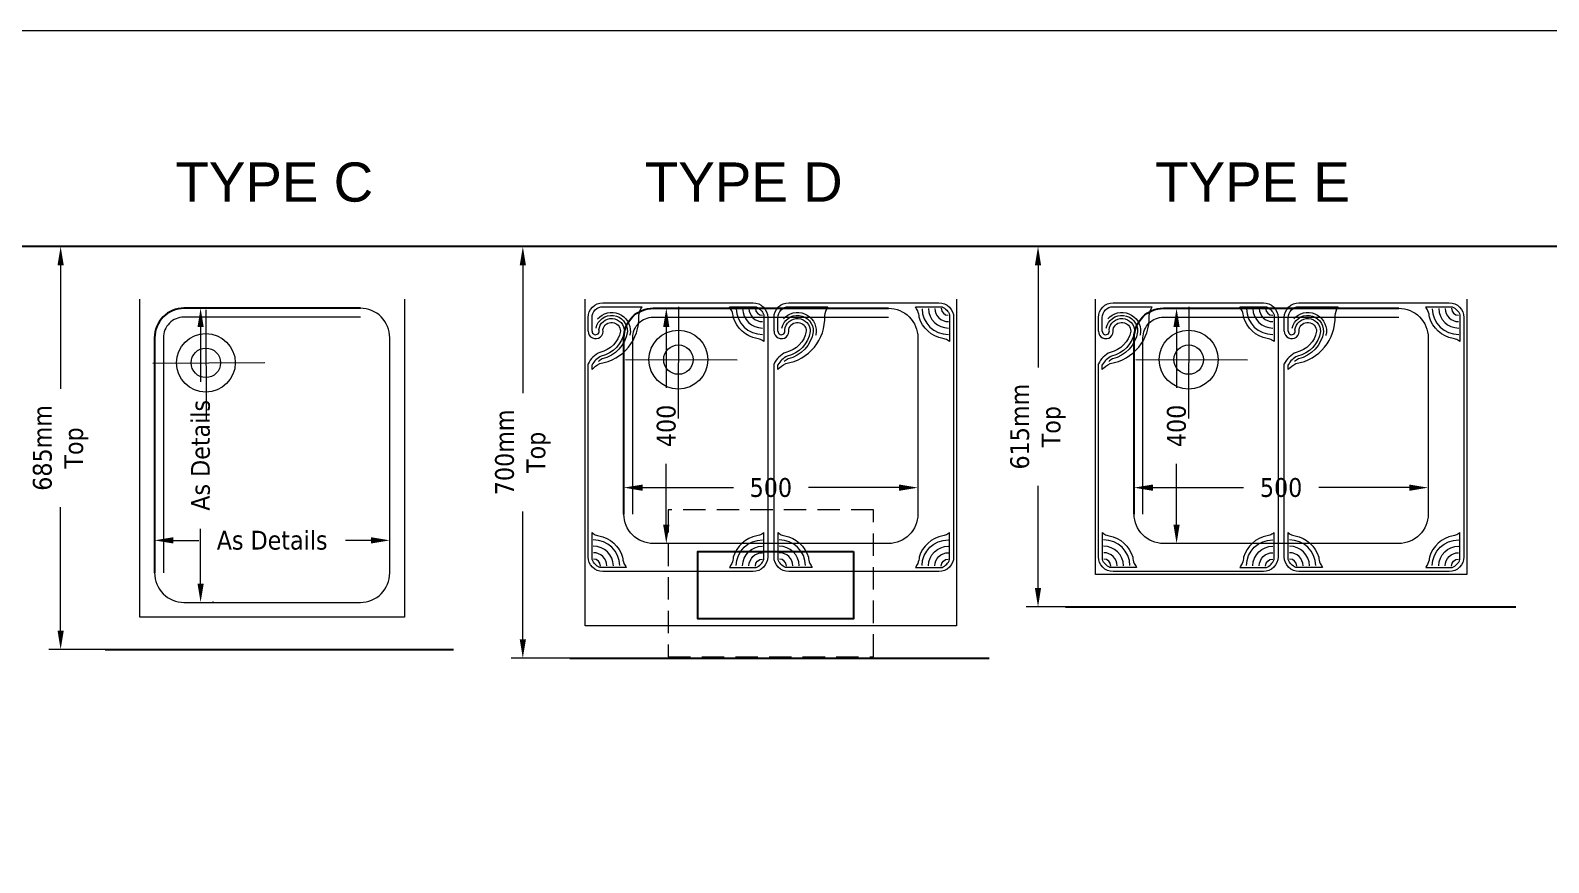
# Model space of a CAD drawing. Header units: millimetres. Extents: x 46649 to 61237, y -33954 to -18530.
# Drawn here: x 49710 to 52292, y -19946 to -18530 of the extents above; entities that cross this region are included whole.
import ezdxf

# ---------------------------------------------------------------- set-up
doc = ezdxf.new("R2010")
doc.units = ezdxf.units.MM
doc.linetypes.add('DASHED', pattern=[19.05, 12.7, -6.35])
for name, color, linetype, lineweight in [('border', 7, 'Continuous', 0), ('e-5', 3, 'Continuous', 40), ('ed-1', 6, 'Continuous', 5), ('ed-3', 140, 'Continuous', 9), ('eo-1', 7, 'Continuous', 9), ('eo-3', 2, 'Continuous', 25), ('t-3', 2, 'Continuous', 25), ('t1-e', 1, 'Continuous', 5)]:
    doc.layers.add(name, color=color, linetype=linetype, lineweight=lineweight)
doc.styles.add('ARIAL', font='')
doc.styles.add('TAHOMA', font='', dxfattribs={"height": 32})
doc.styles.get('ARIAL').set_extended_font_data('Arial')
doc.styles.get('TAHOMA').set_extended_font_data('Tahoma')
doc.dimstyles.new('1-20', dxfattribs={"dimtxt": 32, "dimasz": 32, "dimexe": 20, "dimexo": 50, "dimgap": 30, "dimtad": 0, "dimtoh": 1, "dimdec": 5, "dimrnd": 5, "dimzin": 12, "dimdsep": 46, "dimtxsty": 'TAHOMA', "dimcen": -40, "dimclrd": 1, "dimclre": 6, "dimclrt": 2, "dimadec": 0, "dimazin": 0, "dimtfac": 1, "dimtdec": 5, "dimtmove": 0, "dimatfit": 0, "dimldrblk": 'DOT', "dimfxl": 1, "dimtolj": 1, "dimtzin": 12, "dimlwd": -1, "dimlwe": -1, "dimarcsym": 0})

# ---------------------------------------------------------------- blocks, each defined once
blk = doc.blocks.new('*D305')
at = {"layer": 'defpoints', "color": 0}
for p in [(50321.6, -19397.6), (49921.6, -19450.9), (50321.6, -19450.9)]:
    blk.add_point(p, dxfattribs=at)
at = {"layer": 't1-e', "color": 6}
for p, q in [((49921.6, -19400.9), (49921.6, -19377.6)), ((50321.6, -19400.9), (50321.6, -19377.6))]:
    blk.add_line(p, q, dxfattribs=at)
at = {"layer": 't1-e', "color": 1}
for p, q in [((49953.6, -19397.6), (49996.9, -19397.6)), ((50289.6, -19397.6), (50246.4, -19397.6))]:
    blk.add_line(p, q, dxfattribs=at)
for points in [[(49953.6, -19392.3), (49953.6, -19403), (49921.6, -19397.6)], [(50289.6, -19403), (50289.6, -19392.3), (50321.6, -19397.6)]]:
    blk.add_solid(points, dxfattribs=at)
at = {"layer": 't1-e', "color": 2, "insert": (50121.6, -19397.6), "char_height": 32, "attachment_point": 5, "style": 'TAHOMA'}
blk.add_mtext('\\A1;As Details', dxfattribs=at)
blk = doc.blocks.new('_Dot')
at = {"layer": 'e-5', "lineweight": -2}
blk.add_line((-0.5, 0), (-1, 0), dxfattribs=at)
at = {"layer": 'e-5', "const_width": 0.5}
blk.add_lwpolyline([(-0.25, 0, 1), (0.25, 0, 1)], format="xyb", close=True, dxfattribs=at)
blk = doc.blocks.new('*D306')
at = {"layer": 'defpoints', "color": 0}
for p in [(49971.6, -19003), (49999.9, -19003), (49971.6, -19503)]:
    blk.add_point(p, dxfattribs=at)
at = {"layer": 't1-e', "color": 6}
for p, q in [((50021.6, -19003), (50019.9, -19003)), ((50021.6, -19503), (50019.9, -19503))]:
    blk.add_line(p, q, dxfattribs=at)
at = {"layer": 't1-e', "color": 1}
for p, q in [((49999.9, -19035), (49999.9, -19128.3)), ((49999.9, -19471), (49999.9, -19377.8))]:
    blk.add_line(p, q, dxfattribs=at)
for points in [[(50005.3, -19035), (49994.6, -19035), (49999.9, -19003)], [(49994.6, -19471), (50005.3, -19471), (49999.9, -19503)]]:
    blk.add_solid(points, dxfattribs=at)
at = {"layer": 't1-e', "color": 2, "insert": (49999.9, -19253), "char_height": 32, "attachment_point": 5, "rotation": 90, "style": 'TAHOMA'}
blk.add_mtext('\\A1;As Details', dxfattribs=at)
blk = doc.blocks.new('*D307')
at = {"layer": 'defpoints', "color": 0}
for p in [(50052.6, -18898), (49761.9, -19583), (50052.6, -19583)]:
    blk.add_point(p, dxfattribs=at)
at = {"layer": 't1-e', "color": 6}
for p, q in [((50002.6, -18898), (49741.9, -18898)), ((50002.6, -19583), (49741.9, -19583))]:
    blk.add_line(p, q, dxfattribs=at)
at = {"layer": 't1-e', "color": 1}
for p, q in [((49761.9, -18930), (49761.9, -19139.8)), ((49761.9, -19551), (49761.9, -19341.2))]:
    blk.add_line(p, q, dxfattribs=at)
for points in [[(49767.3, -18930), (49756.6, -18930), (49761.9, -18898)], [(49756.6, -19551), (49767.3, -19551), (49761.9, -19583)]]:
    blk.add_solid(points, dxfattribs=at)
at = {"layer": 't1-e', "color": 2, "insert": (49761.9, -19240.5), "char_height": 32, "attachment_point": 5, "rotation": 90, "style": 'TAHOMA'}
blk.add_mtext('\\A1;685mm\\PTop', dxfattribs=at)
blk = doc.blocks.new('Saf T Grip Cutting board 305mm x 457mm')
at = {"layer": 'ed-1'}
for points in [[(-25, 408.7), (-25, 432, -0.414214), (0, 457), (255.5, 457, -0.414214), (280.5, 432), (280.5, 25, -0.414214), (255.5, 0), (0, 0, -0.414214), (-25, 25), (-25, 353)], [(-18.3, 408.7), (-18.3, 432, -0.414214), (0, 450.3), (66.7, 450.3)], [(-18.3, 343.3, -0.116111), (-5.1, 353.8, 0.382925), (61.3, 434.7, -0.127464), (66.7, 450.3, -0.127464)], [(-9, 429.9, -0.707881), (46.8, 406.9, -0.023809), (45.6, 401.2)], [(215.7, 450.3), (260.7, 450.3, -0.206934), (273.7, 436.4), (273.7, 390.9, 0.030035), (270.2, 393.3, 0.110709), (262.1, 396.1, -0.277602), (221.8, 432.4, 0.105371), (219.4, 443.2, -0.056576), (215.7, 450.3, 0.414098)], [(226.7, 447, 0.41242), (271.7, 403.2, -2.753801)], [(237.6, 447.2, 0.41242), (271.6, 414.1, 0.41242)], [(248.5, 447.4, 0.41242), (271.5, 425, 0.41242)], [(259.4, 447.6, 0.41242), (271.4, 435.9, 0.41242)], [(-25, 408.7, 1.120552), (0.1, 411.6, -0.905579), (29.9, 408.6, -0.305427), (-4.9, 372.7, 0.178454), (-25, 353, -3.006197)], [(-18.3, 408.7, 1.225254), (-6.8, 411, -0.958683), (36.6, 408, -0.304301), (-2.7, 366.3, 0.162516), (-18.3, 351.5, 0.162516)], [(-11.6, 413.8, -0.926924), (41.7, 407.5, -0.303081), (-1, 361.5, 0.068295), (-7.5, 357.1, 0.068295)], [(39.8, 6.7), (-5.3, 6.7, -0.206934), (-18.2, 20.6), (-18.2, 66.1, 0.030035), (-14.7, 63.7, 0.110709), (-6.7, 60.9, -0.277602), (33.6, 24.6, 0.105371), (36, 13.8, -0.056576), (39.8, 6.7, 0.414098)], [(28.7, 10, 0.41242), (-16.3, 53.8, -2.753801)], [(215.7, 6.7), (260.7, 6.7, 0.206934), (273.7, 20.6), (273.7, 66.1, -0.030035), (270.2, 63.7, -0.110709), (262.1, 60.9, 0.277602), (221.8, 24.6, -0.105371), (219.4, 13.8, 0.056576), (215.7, 6.7, -0.414098)], [(226.7, 10, -0.41242), (271.7, 53.8, 2.753801)], [(17.9, 9.8, 0.41242), (-16.2, 42.9, 0.41242)], [(7, 9.6, 0.41242), (-16, 32, 0.41242)], [(237.6, 9.8, -0.41242), (271.6, 42.9, -0.41242)], [(248.5, 9.6, -0.41242), (271.5, 32, -0.41242)], [(-3.9, 9.4, 0.41242), (-15.9, 21.1, 0.41242)], [(259.4, 9.4, -0.41242), (271.4, 21.1, -0.41242)]]:
    blk.add_lwpolyline(points, format="xyb", dxfattribs=at)
blk.add_lwpolyline([(-18.3, 343.3), (-18.3, 351.5)], dxfattribs=at)
blk = doc.blocks.new('*D312')
at = {"layer": 'defpoints', "color": 0}
for p in [(50769.7, -19003), (50769.7, -19403), (50791.9, -19403)]:
    blk.add_point(p, dxfattribs=at)
at = {"layer": 't1-e', "color": 6}
for p, q in [((50819.7, -19003), (50811.9, -19003)), ((50819.7, -19403), (50811.9, -19403))]:
    blk.add_line(p, q, dxfattribs=at)
at = {"layer": 't1-e', "color": 1}
for p, q in [((50791.9, -19035), (50791.9, -19138.3)), ((50791.9, -19371), (50791.9, -19267.7))]:
    blk.add_line(p, q, dxfattribs=at)
for points in [[(50797.2, -19035), (50786.5, -19035), (50791.9, -19003)], [(50786.5, -19371), (50797.2, -19371), (50791.9, -19403)]]:
    blk.add_solid(points, dxfattribs=at)
at = {"layer": 't1-e', "color": 2, "insert": (50791.9, -19203), "char_height": 32, "attachment_point": 5, "rotation": 90, "style": 'TAHOMA'}
blk.add_mtext('\\A1;400', dxfattribs=at)
blk = doc.blocks.new('*D313')
at = {"layer": 'defpoints', "color": 0}
for p in [(50719.7, -19250.9), (51219.7, -19250.9), (51219.7, -19308)]:
    blk.add_point(p, dxfattribs=at)
at = {"layer": 't1-e', "color": 6}
for p, q in [((50719.7, -19300.9), (50719.7, -19328)), ((51219.7, -19300.9), (51219.7, -19328))]:
    blk.add_line(p, q, dxfattribs=at)
at = {"layer": 't1-e', "color": 1}
for p, q in [((50751.7, -19308), (50905.9, -19308)), ((51187.7, -19308), (51033.5, -19308))]:
    blk.add_line(p, q, dxfattribs=at)
for points in [[(50751.7, -19302.7), (50751.7, -19313.4), (50719.7, -19308)], [(51187.7, -19313.4), (51187.7, -19302.7), (51219.7, -19308)]]:
    blk.add_solid(points, dxfattribs=at)
at = {"layer": 't1-e', "color": 2, "insert": (50969.7, -19308), "char_height": 32, "attachment_point": 5, "style": 'TAHOMA'}
blk.add_mtext('\\A1;500', dxfattribs=at)
blk = doc.blocks.new('*D314')
at = {"layer": 'defpoints', "color": 0}
for p in [(51637.4, -19003), (51637.4, -19403), (51659.6, -19403)]:
    blk.add_point(p, dxfattribs=at)
at = {"layer": 't1-e', "color": 6}
for p, q in [((51687.4, -19003), (51679.6, -19003)), ((51687.4, -19403), (51679.6, -19403))]:
    blk.add_line(p, q, dxfattribs=at)
at = {"layer": 't1-e', "color": 1}
for p, q in [((51659.6, -19035), (51659.6, -19138.3)), ((51659.6, -19371), (51659.6, -19267.7))]:
    blk.add_line(p, q, dxfattribs=at)
for points in [[(51664.9, -19035), (51654.3, -19035), (51659.6, -19003)], [(51654.3, -19371), (51664.9, -19371), (51659.6, -19403)]]:
    blk.add_solid(points, dxfattribs=at)
at = {"layer": 't1-e', "color": 2, "insert": (51659.6, -19203), "char_height": 32, "attachment_point": 5, "rotation": 90, "style": 'TAHOMA'}
blk.add_mtext('\\A1;400', dxfattribs=at)
blk = doc.blocks.new('*D315')
at = {"layer": 'defpoints', "color": 0}
for p in [(51587.4, -19250.9), (52087.4, -19250.9), (52087.4, -19308)]:
    blk.add_point(p, dxfattribs=at)
at = {"layer": 't1-e', "color": 6}
for p, q in [((51587.4, -19300.9), (51587.4, -19328)), ((52087.4, -19300.9), (52087.4, -19328))]:
    blk.add_line(p, q, dxfattribs=at)
at = {"layer": 't1-e', "color": 1}
for p, q in [((51619.4, -19308), (51773.6, -19308)), ((52055.4, -19308), (51901.3, -19308))]:
    blk.add_line(p, q, dxfattribs=at)
for points in [[(51619.4, -19302.7), (51619.4, -19313.4), (51587.4, -19308)], [(52055.4, -19313.4), (52055.4, -19302.7), (52087.4, -19308)]]:
    blk.add_solid(points, dxfattribs=at)
at = {"layer": 't1-e', "color": 2, "insert": (51837.4, -19308), "char_height": 32, "attachment_point": 5, "style": 'TAHOMA'}
blk.add_mtext('\\A1;500', dxfattribs=at)
blk = doc.blocks.new('*D316')
at = {"layer": 'defpoints', "color": 0}
for p in [(50838.6, -18898), (50547.9, -19598), (50838.6, -19598)]:
    blk.add_point(p, dxfattribs=at)
at = {"layer": 't1-e', "color": 6}
for p, q in [((50788.6, -18898), (50527.9, -18898)), ((50788.6, -19598), (50527.9, -19598))]:
    blk.add_line(p, q, dxfattribs=at)
at = {"layer": 't1-e', "color": 1}
for p, q in [((50547.9, -18930), (50547.9, -19147.5)), ((50547.9, -19566), (50547.9, -19348.6))]:
    blk.add_line(p, q, dxfattribs=at)
for points in [[(50553.2, -18930), (50542.6, -18930), (50547.9, -18898)], [(50542.6, -19566), (50553.2, -19566), (50547.9, -19598)]]:
    blk.add_solid(points, dxfattribs=at)
at = {"layer": 't1-e', "color": 2, "insert": (50547.9, -19248), "char_height": 32, "attachment_point": 5, "rotation": 90, "style": 'TAHOMA'}
blk.add_mtext('\\A1;700mm\\PTop', dxfattribs=at)
blk = doc.blocks.new('*D317')
at = {"layer": 'defpoints', "color": 0}
for p in [(51714.7, -18898), (51424, -19510.6), (51714.7, -19510.6)]:
    blk.add_point(p, dxfattribs=at)
at = {"layer": 't1-e', "color": 6}
for p, q in [((51664.7, -18898), (51404, -18898)), ((51664.7, -19510.6), (51404, -19510.6))]:
    blk.add_line(p, q, dxfattribs=at)
at = {"layer": 't1-e', "color": 1}
for p, q in [((51424, -18930), (51424, -19103.6)), ((51424, -19478.6), (51424, -19305))]:
    blk.add_line(p, q, dxfattribs=at)
for points in [[(51429.3, -18930), (51418.7, -18930), (51424, -18898)], [(51418.7, -19478.6), (51429.3, -19478.6), (51424, -19510.6)]]:
    blk.add_solid(points, dxfattribs=at)
at = {"layer": 't1-e', "color": 2, "insert": (51424, -19204.3), "char_height": 32, "attachment_point": 5, "rotation": 90, "style": 'TAHOMA'}
blk.add_mtext('\\A1;615mm\\PTop', dxfattribs=at)

msp = doc.modelspace()

# ---------------------------------------------------------------- linework, layer by layer
at = {"layer": 'border'}
msp.add_lwpolyline([(61237.47042, -18530.37398), (61237.47042, -33954.2691), (46649.3202, -33954.2691), (46649.3202, -18530.37398), (61237.47042, -18530.37398)], dxfattribs=at)
at = {"layer": 'ed-1'}
for p, q in [((50812.720602, -19000.265267), (50812.117837, -19190.264311)), ((51680.454886, -19000.265267), (51679.852121, -19190.264311)), ((50008.592482, -19005.757872), (50009.195248, -19195.756916)), ((49918.878456, -19096.04294), (50108.8775, -19095.440174)), ((50722.435535, -19089.979294), (50912.434579, -19090.58206)), ((51590.169819, -19089.979294), (51780.168862, -19090.58206))]:
    msp.add_line(p, q, dxfattribs=at)
for points in [[(50346.642501, -18987.548217), (50346.642501, -19528.029312), (49896.642501, -19528.029312), (49896.642501, -18987.548217)], [(51285.484, -18987.548217), (51285.484, -19543.029312), (50654.032348, -19543.029312), (50654.032348, -18987.548217)], [(52153.218284, -18987.548217), (52153.218284, -19455.634926), (51521.766632, -19455.634926), (51521.766632, -18987.548217)]]:
    msp.add_lwpolyline(points, dxfattribs=at)
for points in [[(50271.642501, -19018.029312), (49971.642501, -19018.029312, 0.4142135624), (49936.642501, -19053.029312), (49936.642501, -19453.029312)], [(50734.706975, -19353.029312), (50734.706975, -19053.029312, -0.4142135624), (50769.706975, -19018.029312), (51169.706975, -19018.029312)], [(51602.441259, -19353.029312), (51602.441259, -19053.029312, -0.4142135624), (51637.441259, -19018.029312), (52037.441259, -19018.029312)]]:
    msp.add_lwpolyline(points, format="xyb", dxfattribs=at)
for centre, radius in [((50008.878003, -19095.75742), 50), ((50812.435082, -19090.264815), 50), ((51680.169366, -19090.264815), 50), ((50008.878003, -19095.75742), 25), ((50812.435082, -19090.264815), 25), ((51680.169366, -19090.264815), 25)]:
    msp.add_circle(centre, radius, dxfattribs=at)
at = {"layer": 'ed-3', "linetype": 'DASHED', "ltscale": 3}
msp.add_lwpolyline([(50795.112622, -19345.990706), (50795.112622, -19595.411209), (51144.301327, -19595.411209), (51144.301327, -19345.990706)], close=True, dxfattribs=at)
at = {"layer": 'eo-1'}
for points in [[(49921.642501, -19453.029312, 0.4142135624), (49971.642501, -19503.029312), (50271.642501, -19503.029312, 0.4142135624), (50321.642501, -19453.029312), (50321.642501, -19053.029312, 0.4142135624), (50271.642501, -19003.029312)], [(51169.706975, -19003.029312, -0.4142135624), (51219.706975, -19053.029312), (51219.706975, -19353.029312, -0.4142135624), (51169.706975, -19403.029312), (50769.706975, -19403.029312, -0.4142135624), (50719.706975, -19353.029312)], [(52037.441259, -19003.029312, -0.4142135624), (52087.441259, -19053.029312), (52087.441259, -19353.029312, -0.4142135624), (52037.441259, -19403.029312), (51637.441259, -19403.029312, -0.4142135624), (51587.441259, -19353.029312)]]:
    msp.add_lwpolyline(points, format="xyb", dxfattribs=at)
at = {"layer": 'eo-3', "ltscale": 5}
for points in [[(59943.383374, -18898.029312), (47970.041647, -18898.029312)], [(51470.741902, -19510.634926), (52236.296145, -19510.634926)], [(49837.736587, -19583.029312), (50429.720363, -19583.029312)], [(50627.762222, -19598.029312), (51340.677805, -19598.029312)]]:
    msp.add_lwpolyline(points, dxfattribs=at)
at = {"layer": 'eo-3'}
for points in [[(50271.642501, -19003.029312), (49971.642501, -19003.029312, 0.4142135624), (49921.642501, -19053.029312), (49921.642501, -19453.029312)], [(50719.706975, -19353.029312), (50719.706975, -19053.029312, -0.4142135624), (50769.706975, -19003.029312), (51169.706975, -19003.029312)], [(51587.441259, -19353.029312), (51587.441259, -19053.029312, -0.4142135624), (51637.441259, -19003.029312), (52037.441259, -19003.029312)]]:
    msp.add_lwpolyline(points, format="xyb", dxfattribs=at)
at = {"layer": 'eo-3', "ltscale": 0.2}
msp.add_lwpolyline([(51110.091621, -19416.292002), (51110.091621, -19531.292002), (50845.705888, -19531.292002), (50845.705888, -19416.292002)], close=True, dxfattribs=at)

# ---------------------------------------------------------------- block references
at = {"layer": 'eo-3'}
for p in [(50683.92995, -19450.634926), (51000.030288, -19450.634926), (51551.664233, -19450.634926), (51867.764572, -19450.634926)]:
    msp.add_blockref('Saf T Grip Cutting board 305mm x 457mm', p, dxfattribs=at)

# ---------------------------------------------------------------- texts
at = {"layer": 't-3', "color": 2, "char_height": 66.6666667, "attachment_point": 1, "style": 'ARIAL'}
for s, insert, width in [('TYPE C', (49957.087366, -18754.974192), 521.10471021), ('TYPE D', (50755.377482, -18754.974192), 344.93230305), ('TYPE E', (51623.111766, -18754.974192), 344.93230305)]:
    msp.add_mtext(s, dxfattribs=dict(at, insert=insert, width=width))

# ---------------------------------------------------------------- dimensions: what is measured, and where the dimension line sits
at = {"layer": 't1-e'}
for base, p1, p2, text, picture, middle in [((49761.938755, -19583.029312), (50052.623883, -18898.029312), (50052.623883, -19583.029312), '<>mm\\PTop', '*D307', (49761.938755, -19240.529312)), ((50547.909756, -19598.029312), (50838.594883, -18898.029312), (50838.594883, -19598.029312), '<>mm\\PTop', '*D316', (50547.909756, -19248.029312)), ((51423.985056, -19510.634926), (51714.670184, -18898.029312), (51714.670184, -19510.634926), '<>mm\\PTop', '*D317', (51423.985056, -19204.332119)), ((49999.947961, -19003.029312), (49971.642501, -19503.029312), (49971.642501, -19003.029312), 'As Details', '*D306', (49999.947961, -19253.029312))]:
    dim = msp.add_linear_dim(base=base, p1=p1, p2=p2, angle=90, text=text, dimstyle='1-20', dxfattribs=at)
    dim.commit()
    dim.dimension.update_dxf_attribs({"geometry": picture, "text_midpoint": middle})
for base, p1, p2, angle, picture, middle in [((50791.86275, -19403.029312), (50769.706975, -19003.029312), (50769.706975, -19403.029312), 90, '*D312', (50791.86275, -19203.029312)), ((51659.597034, -19403.029312), (51637.441259, -19003.029312), (51637.441259, -19403.029312), 90, '*D314', (51659.597034, -19203.029312)), ((51219.706975, -19308.017752), (50719.706975, -19250.925078), (51219.706975, -19250.925078), 180, '*D313', (50969.706975, -19308.017752)), ((52087.441259, -19308.017752), (51587.441259, -19250.925078), (52087.441259, -19250.925078), 180, '*D315', (51837.441259, -19308.017752))]:
    dim = msp.add_linear_dim(base=base, p1=p1, p2=p2, angle=angle, dimstyle='1-20', dxfattribs=at)
    dim.commit()
    dim.dimension.update_dxf_attribs({"geometry": picture, "text_midpoint": middle})
dim = msp.add_linear_dim(base=(50321.642501, -19397.621594), p1=(49921.642501, -19450.867581), p2=(50321.642501, -19450.867581), text='As Details', dimstyle='1-20', dxfattribs=at)
dim.commit()
dim.dimension.update_dxf_attribs({"geometry": '*D305', "text_midpoint": (50121.642501, -19397.621594)})

doc.saveas('drawing.dxf')
